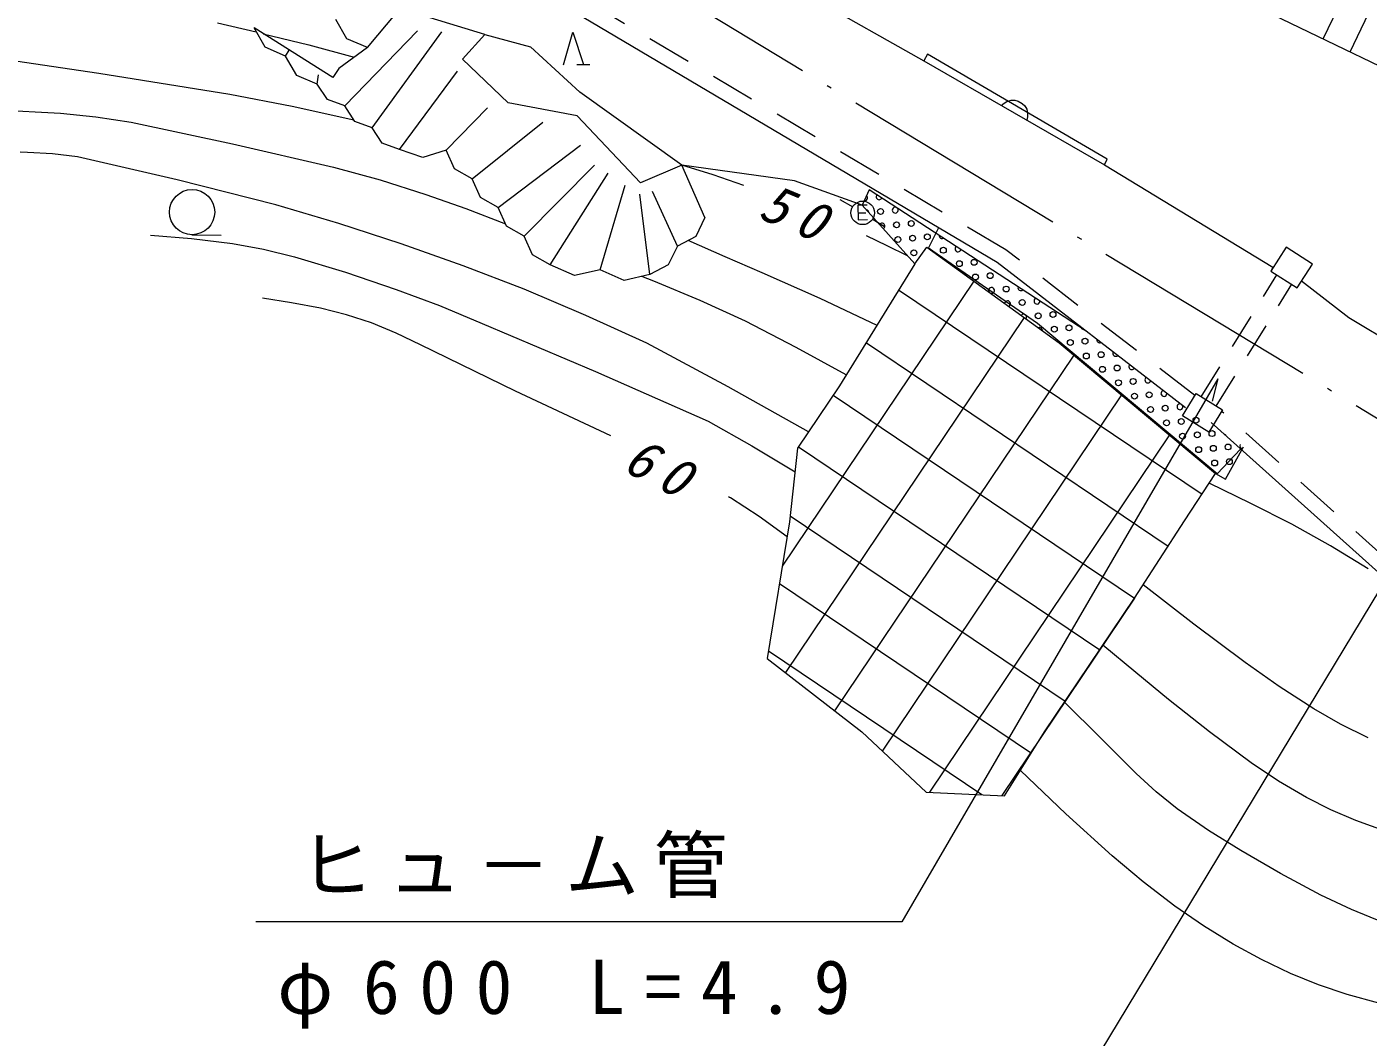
# Model space of a CAD drawing. Units: millimetres, scale not verified. Extents: x 40000 to 680000, y 20000 to 380000.
# Drawn here: x 272480 to 317903, y 273903 to 308092 of the extents above; entities that cross this region are included whole.
import ezdxf

# ---------------------------------------------------------------- set-up
doc = ezdxf.new("R2010")
doc.units = ezdxf.units.MM
doc.header["$LTSCALE"] = 1000
for name, pattern in [('USER1', [9.899999, 7.790164, -0.97377, 0.162295, -0.97377]), ('USER3', [2.5, 1.5, -1]), ('USER4', [2, 1.2, -0.8]), ('USER6', [7.000001, 5.508197, -0.688525, 0.114754, -0.688525])]:
    doc.linetypes.add(name, pattern=pattern)
for name, color, linetype, lineweight in [('S-BGD', 1, 'Continuous', 13), ('S-BGD-HTXT', 6, 'Continuous', 13), ('S-BMK', 2, 'Continuous', 13)]:
    doc.layers.add(name, color=color, linetype=linetype, lineweight=lineweight)
doc.styles.add('ＭＳ ゴシック', font='')
doc.styles.get('ＭＳ ゴシック').set_extended_font_data('MS Gothic')

msp = doc.modelspace()

# ---------------------------------------------------------------- linework, layer by layer
at = {"layer": 'S-BGD'}
for p, q in [((282582, 318436), (302854, 306938)), ((317288, 307250), (319427, 311684)), ((316375, 307690), (317666, 310367)), ((305337, 300120), (289131, 309713)), ((312267, 309672), (320483, 305709)), ((287987, 307837), (284545, 308884)), ((284014, 307397), (285014, 308576)), ((278937, 308225), (280247, 307928)), ((280551, 307401), (280175, 308054)), ((282839, 306381), (280175, 308054)), ((283320, 307690), (282941, 308341)), ((280486, 307858), (282028, 307487)), ((283245, 305416), (285714, 307955)), ((284014, 307397), (283320, 307690)), ((284176, 304679), (286538, 307921)), ((287231, 306997), (287987, 307837)), ((287987, 307837), (289540, 307414)), ((290659, 306802), (290967, 307907)), ((290967, 307907), (291330, 306818)), ((274915, 306516), (270469, 307165)), ((281245, 307104), (280551, 307401)), ((281245, 307104), (281367, 307299)), ((281621, 306450), (281245, 307104)), ((282028, 307487), (283565, 307064)), ((284014, 307397), (283049, 306680)), ((291210, 305884), (289540, 307414)), ((309064, 303617), (302982, 307163)), ((283049, 306680), (282839, 306381)), ((288780, 305526), (287231, 306997)), ((291102, 306813), (291541, 306823)), ((302854, 306938), (308972, 303424)), ((279355, 305806), (274915, 306516)), ((282315, 306153), (281621, 306450)), ((282315, 306153), (282354, 306474)), ((282657, 305630), (282315, 306153)), ((285106, 303942), (287063, 306594)), ((281464, 305401), (279355, 305806)), ((294664, 303416), (291210, 305884)), ((271439, 305288), (273623, 305174)), ((283558, 304937), (281464, 305401)), ((283245, 305416), (282657, 305630)), ((283588, 304892), (283245, 305416)), ((286686, 303922), (288080, 305349)), ((291119, 305083), (288780, 305526)), ((305480, 305430), (305572, 305510)), ((305572, 305510), (305672, 305564)), ((305672, 305564), (305810, 305612)), ((305810, 305612), (305935, 305610)), ((305935, 305610), (306054, 305581)), ((306054, 305581), (306189, 305504)), ((306189, 305504), (306273, 305415)), ((306273, 305415), (306339, 305309)), ((306339, 305309), (306368, 305165)), ((273623, 305174), (274822, 305048)), ((274822, 305048), (276015, 304862)), ((276015, 304862), (279447, 304135)), ((284176, 304679), (283588, 304892)), ((287566, 302950), (289950, 304864)), ((293264, 302815), (291119, 305083)), ((306372, 305050), (306347, 304932)), ((306368, 305165), (306372, 305050)), ((284518, 304155), (284176, 304679)), ((279447, 304135), (282871, 303347)), ((285106, 303942), (284518, 304155)), ((285893, 303668), (285106, 303942)), ((286686, 303922), (285893, 303668)), ((286964, 303289), (286686, 303922)), ((288446, 301978), (291232, 304087)), ((272506, 303844), (272256, 303850)), ((273353, 303799), (272506, 303844)), ((274194, 303694), (273353, 303799)), ((277568, 302910), (274194, 303694)), ((308972, 303424), (314675, 299965)), ((282871, 303347), (284441, 302914)), ((287566, 302950), (286964, 303289)), ((289325, 301007), (291699, 303408)), ((290205, 300035), (292168, 303143)), ((294664, 303416), (293264, 302815)), ((298481, 302880), (294664, 303416)), ((295445, 301635), (294664, 303416)), ((295719, 303080), (294664, 303416)), ((296766, 302726), (295719, 303080)), ((280916, 302069), (277568, 302910)), ((284441, 302914), (285995, 302423)), ((287844, 302318), (287566, 302950)), ((291890, 299873), (292741, 302733)), ((294510, 300673), (293666, 302524)), ((300766, 302057), (298481, 302880)), ((301006, 302572), (300766, 302057)), ((308358, 297792), (301006, 302572)), ((283051, 301437), (280916, 302069)), ((285995, 302423), (287342, 301946)), ((288446, 301978), (287844, 302318)), ((293575, 299710), (293236, 302432)), ((300461, 301986), (300028, 302237)), ((300935, 302062), (300623, 302054)), ((287342, 301946), (288686, 301431)), ((288724, 301346), (288446, 301978)), ((295445, 301635), (295138, 300998)), ((300623, 302054), (300635, 301566)), ((300629, 301794), (300893, 301801)), ((300766, 302057), (302550, 300068)), ((285159, 300750), (283051, 301437)), ((289325, 301007), (288724, 301346)), ((300635, 301566), (300947, 301574)), ((301104, 301600), (301528, 301337)), ((303017, 300608), (303369, 301304)), ((276671, 301041), (278054, 300932)), ((278054, 300932), (279441, 300763)), ((278063, 301059), (279058, 301041)), ((279441, 300763), (280499, 300567)), ((287257, 300007), (285159, 300750)), ((289603, 300374), (289325, 301007)), ((295138, 300998), (294510, 300673)), ((296128, 300309), (294878, 300863)), ((301615, 300687), (300918, 301019)), ((280499, 300567), (281546, 300312)), ((281546, 300312), (283275, 299787)), ((290205, 300035), (289603, 300374)), ((294510, 300673), (294203, 300036)), ((297376, 299769), (296128, 300309)), ((302300, 300347), (301615, 300687)), ((302550, 300068), (302957, 300641)), ((302957, 300641), (307438, 297399)), ((306710, 298053), (303017, 300608)), ((315126, 300633), (314611, 299830)), ((316015, 300062), (315126, 300633)), ((289324, 299211), (287257, 300007)), ((291021, 299673), (290205, 300035)), ((291890, 299873), (291021, 299673)), ((292705, 299511), (291890, 299873)), ((294203, 300036), (293575, 299710)), ((302550, 300068), (299995, 295942)), ((311717, 295203), (305337, 300120)), ((314675, 299965), (314611, 299830)), ((314611, 299830), (315499, 299260)), ((315499, 299260), (316015, 300062)), ((283275, 299787), (284985, 299204)), ((293575, 299710), (292705, 299511)), ((293511, 299567), (293307, 299649)), ((293715, 299484), (293511, 299567)), ((295281, 298831), (293715, 299484)), ((299341, 298902), (297376, 299769)), ((304553, 299486), (298062, 289837)), ((315645, 299503), (317245, 298254)), ((281448, 298755), (280462, 298909)), ((284985, 299204), (286452, 298659)), ((291411, 298325), (289324, 299211)), ((301280, 297981), (299341, 298902)), ((302032, 299173), (312277, 292282)), ((282428, 298570), (281448, 298755)), ((283302, 298350), (282428, 298570)), ((286452, 298659), (287901, 298056)), ((296814, 298127), (295281, 298831)), ((284150, 298076), (283302, 298350)), ((284991, 297730), (284150, 298076)), ((287901, 298056), (291740, 296427)), ((293474, 297383), (291411, 298325)), ((298538, 297245), (296814, 298127)), ((306255, 298254), (298172, 286238)), ((312789, 292965), (306710, 298053)), ((317245, 298254), (320126, 296536)), ((285807, 297329), (284991, 297730)), ((289023, 295761), (285807, 297329)), ((296226, 295909), (293474, 297383)), ((300225, 296314), (298538, 297245)), ((300911, 297396), (311130, 290522)), ((307438, 297399), (312737, 292980)), ((307933, 296986), (299834, 284945)), ((291740, 296427), (295548, 294746)), ((312808, 296186), (302108, 277804)), ((312808, 296186), (312617, 295430)), ((292260, 294251), (289023, 295761)), ((298949, 294382), (296226, 295909)), ((299995, 295942), (298583, 293836)), ((299782, 295625), (309991, 288758)), ((309554, 295634), (301448, 283582)), ((311613, 294931), (312077, 295680)), ((312077, 295680), (312971, 295127)), ((312506, 294377), (311613, 294931)), ((312971, 295127), (312506, 294377)), ((295548, 294746), (297029, 293918)), ((320154, 287921), (312583, 294703)), ((297029, 293918), (298495, 293035)), ((311176, 294282), (303044, 282193)), ((298583, 293836), (298308, 291343)), ((298613, 293880), (308819, 287015)), ((313580, 293801), (312789, 292965)), ((313066, 292782), (313680, 293876)), ((311684, 291381), (312737, 292980)), ((312737, 292980), (313066, 292782)), ((313932, 291965), (312519, 292650)), ((296280, 292166), (296246, 292186)), ((296306, 292151), (296280, 292166)), ((297285, 291518), (296306, 292151)), ((315322, 291259), (313932, 291965)), ((298226, 290839), (297285, 291518)), ((298308, 291343), (297554, 286719)), ((298330, 291540), (307647, 285273)), ((309991, 288758), (311684, 291381)), ((316630, 290530), (315322, 291259)), ((317899, 289754), (316630, 290530)), ((297967, 289253), (306497, 283515)), ((312004, 287878), (310280, 289205)), ((309991, 288758), (305498, 282078)), ((306947, 284233), (309991, 288758)), ((313743, 286576), (312004, 287878)), ((310033, 286242), (308923, 287170)), ((297554, 286719), (300753, 284230)), ((297596, 286972), (304825, 282109)), ((311144, 285328), (310033, 286242)), ((314890, 285767), (313743, 286576)), ((316059, 285016), (314890, 285767)), ((312526, 284232), (311144, 285328)), ((308837, 284030), (307625, 285241)), ((316969, 284497), (316059, 285016)), ((317907, 284032), (316969, 284497)), ((300753, 284230), (302932, 282198)), ((305593, 282073), (306947, 284233)), ((310046, 282821), (308837, 284030)), ((313940, 283188), (312526, 284232)), ((314866, 282571), (313940, 283188)), ((307662, 281460), (306128, 282926)), ((310723, 282202), (310046, 282821)), ((315812, 282013), (314866, 282571)), ((302932, 282198), (305593, 282073)), ((311439, 281629), (310723, 282202)), ((312500, 280896), (311439, 281629)), ((316638, 281593), (315812, 282013)), ((309231, 280036), (307662, 281460)), ((317480, 281232), (316638, 281593)), ((318543, 280854), (317480, 281232)), ((313590, 280217), (312500, 280896)), ((310280, 279159), (309231, 280036)), ((314930, 279437), (313590, 280217)), ((316298, 278711), (314930, 279437)), ((311360, 278333), (310280, 279159)), ((317340, 278218), (316298, 278711)), ((312327, 277669), (311360, 278333)), ((318409, 277779), (317340, 278218)), ((313328, 277053), (312327, 277669)), ((314289, 276530), (313328, 277053)), ((315276, 276062), (314289, 276530)), ((316222, 275677), (315276, 276062)), ((317187, 275349), (316222, 275677)), ((318266, 275055), (317187, 275349))]:
    msp.add_line(p, q, dxfattribs=at)
at = {"layer": 'S-BGD', "linetype": 'USER3'}
for p, q in [((305630, 300552), (289397, 310160)), ((312034, 295615), (305630, 300552)), ((320461, 288344), (312930, 295090))]:
    msp.add_line(p, q, dxfattribs=at)
at = {"layer": 'S-BGD', "linetype": 'USER6'}
for p, q in [((302982, 307163), (302854, 306938)), ((308972, 303424), (309064, 303617))]:
    msp.add_line(p, q, dxfattribs=at)
at = {"layer": 'S-BGD', "linetype": 'USER4'}
for p, q in [((312251, 295573), (314810, 299697)), ((312760, 295257), (315319, 299381))]:
    msp.add_line(p, q, dxfattribs=at)
at = {"layer": 'S-BGD'}
for centre, radius in [((278077, 301824), 765), ((300785, 301798), 398), ((301390, 301845), 99.5), ((301933, 301393), 99.5), ((302431, 301438), 99.5), ((301978, 300895), 99.5), ((302476, 300940), 99.5), ((302974, 300985), 99.5), ((302521, 300442), 99.5), ((303517, 300532), 99.5), ((304060, 300079), 99.5), ((304558, 300124), 99.5), ((304604, 299627), 99.5), ((305102, 299672), 99.5), ((305645, 299219), 99.5), ((306188, 298766), 99.5), ((307229, 298358), 99.5), ((306731, 298313), 99.5), ((307772, 297906), 99.5), ((307274, 297860), 99.5), ((308315, 297453), 99.5), ((307817, 297408), 99.5), ((308858, 297000), 99.5), ((308360, 296955), 99.5), ((309401, 296547), 99.5), ((308903, 296502), 99.5), ((309944, 296094), 99.5), ((309446, 296049), 99.5), ((310487, 295642), 99.5), ((309990, 295596), 99.5), ((311031, 295189), 99.5), ((310533, 295144), 99.5), ((311574, 294736), 99.5), ((312072, 294781), 99.5), ((311076, 294691), 99.5), ((312117, 294283), 99.5), ((312615, 294328), 99.5), ((311619, 294238), 99.5), ((312162, 293785), 99.5), ((312660, 293830), 99.5), ((313158, 293876), 99.5), ((312705, 293332), 99.5), ((313203, 293378), 99.5)]:
    msp.add_circle(centre, radius, dxfattribs=at)
for centre, start, end in [((300847, 302298), 261.7666, 48.1029), ((301345, 302343), 143.0169, 330.925), ((300892, 301800), 3.2828, 80.5015), ((301888, 301891), 81.5889, 32.353), ((301435, 301347), 297.8188, 145.9655), ((303472, 301030), 178.2297, 295.7122), ((303019, 300487), 26.6727, 81.5411), ((304015, 300577), 128.2327, 345.7093), ((305147, 299174), 251.4219, 216.7919), ((306143, 299264), 162.4339, 311.5081), ((306686, 298811), 111.9739, 1.9681), ((305690, 298721), 296.1903, 172.0235), ((306233, 298268), 325.1562, 143.0576), ((306776, 297815), 354.4256, 113.7882), ((308270, 297951), 205.6727, 268.2692), ((307319, 297363), 46.5466, 61.6672), ((308813, 297498), 169.1093, 295.6424), ((309356, 297045), 152.6138, 312.1379), ((309899, 296592), 136.961, 327.7908), ((310442, 296140), 120.8777, 343.8741), ((310985, 295687), 102.6902, 2.0616), ((311529, 295234), 76.7764, 27.9754), ((313113, 294374), 217.5265, 254.3525), ((313656, 293921), 159.58, 266.3176)]:
    msp.add_arc(centre, 99.5, start, end, dxfattribs=at)
at = {"layer": 'S-BGD-HTXT'}
for p, q in [((320833, 293256), (306159, 268999)), ((302108, 277804), (280233, 277804))]:
    msp.add_line(p, q, dxfattribs=at)
at = {"layer": 'S-BMK', "linetype": 'USER1'}
msp.add_line((292083, 310649), (320833, 293256), dxfattribs=at)

# ---------------------------------------------------------------- texts
at = {"layer": 'S-BGD', "char_height": 1320, "attachment_point": 7, "style": 'ＭＳ ゴシック'}
for s, insert, rotation in [('\\T1.44;\\Q15;50', (297179, 301630), 337.4), ('\\T1.44;\\Q15;60', (292573, 293094), 333.2)]:
    msp.add_mtext(s, dxfattribs=dict(at, insert=insert, rotation=rotation))
at = {"layer": 'S-BGD-HTXT', "char_height": 1833, "attachment_point": 7, "style": 'ＭＳ ゴシック'}
for s, insert in [('\\T1.2;ヒュ－ム管', (281707, 278608)), ('\\T1.53;φ600\\~L=4.9', (280961, 274190))]:
    msp.add_mtext(s, dxfattribs=dict(at, insert=insert))

doc.saveas('drawing.dxf')
